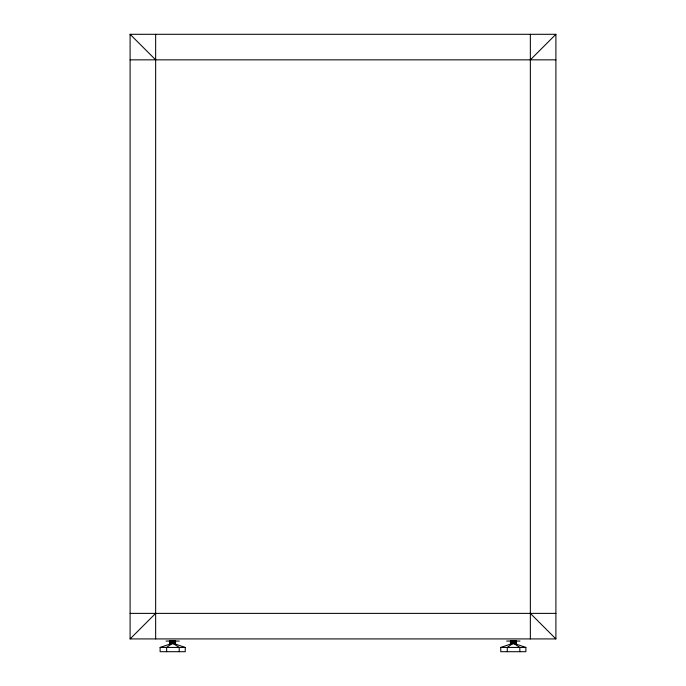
<?xml version="1.0" encoding="UTF-8"?>
<svg xmlns="http://www.w3.org/2000/svg" width="686" height="686" viewBox="0 0 686 686"><rect width="100%" height="100%" fill="white"/><g stroke="black" fill="none" stroke-linecap="round" stroke-linejoin="round"><path stroke-width="1.03" d="M530.347 59.845L555.9 34.3L130.1 34.3L130.1 638.923L555.9 638.923L555.9 34.3M130.1 638.923L155.653 613.378M171.817 643.785L166.638 647.438L166.638 651.7M512.451 643.785L507.271 647.438L507.271 651.7M175.607 644.171L185.246 647.438L185.246 651.7L160.121 651.7L160.121 647.438L169.759 644.171M516.241 644.171L525.879 647.438L525.879 651.7L500.754 651.7L500.754 647.438L510.393 644.171M130.1 59.845L555.9 59.845M130.1 613.378L555.9 613.378M169.751 640.724L175.607 640.724M510.393 640.724L516.249 640.724M166.038 641.058L179.329 641.058M506.671 641.058L519.962 641.058M169.751 641.239L175.607 641.239M510.393 641.239L516.249 641.239M169.751 641.744L175.607 641.744M510.393 641.744L516.249 641.744M169.751 642.259L175.607 642.259M510.393 642.259L516.249 642.259M169.751 642.773L175.607 642.773M510.393 642.773L516.249 642.773M169.751 643.279L175.607 643.279M510.393 643.279L516.249 643.279M169.751 643.794L175.607 643.794M510.393 643.794L516.249 643.794M160.121 647.438L185.246 647.438M500.754 647.438L525.879 647.438M514.131 643.717L519.834 647.438L519.834 651.7M173.498 643.717L179.2 647.438L179.2 651.7M130.1 34.3L155.653 59.845M530.347 613.378L555.9 638.923M530.347 34.3L530.347 638.923M155.653 34.3L155.653 638.923"/></g></svg>
